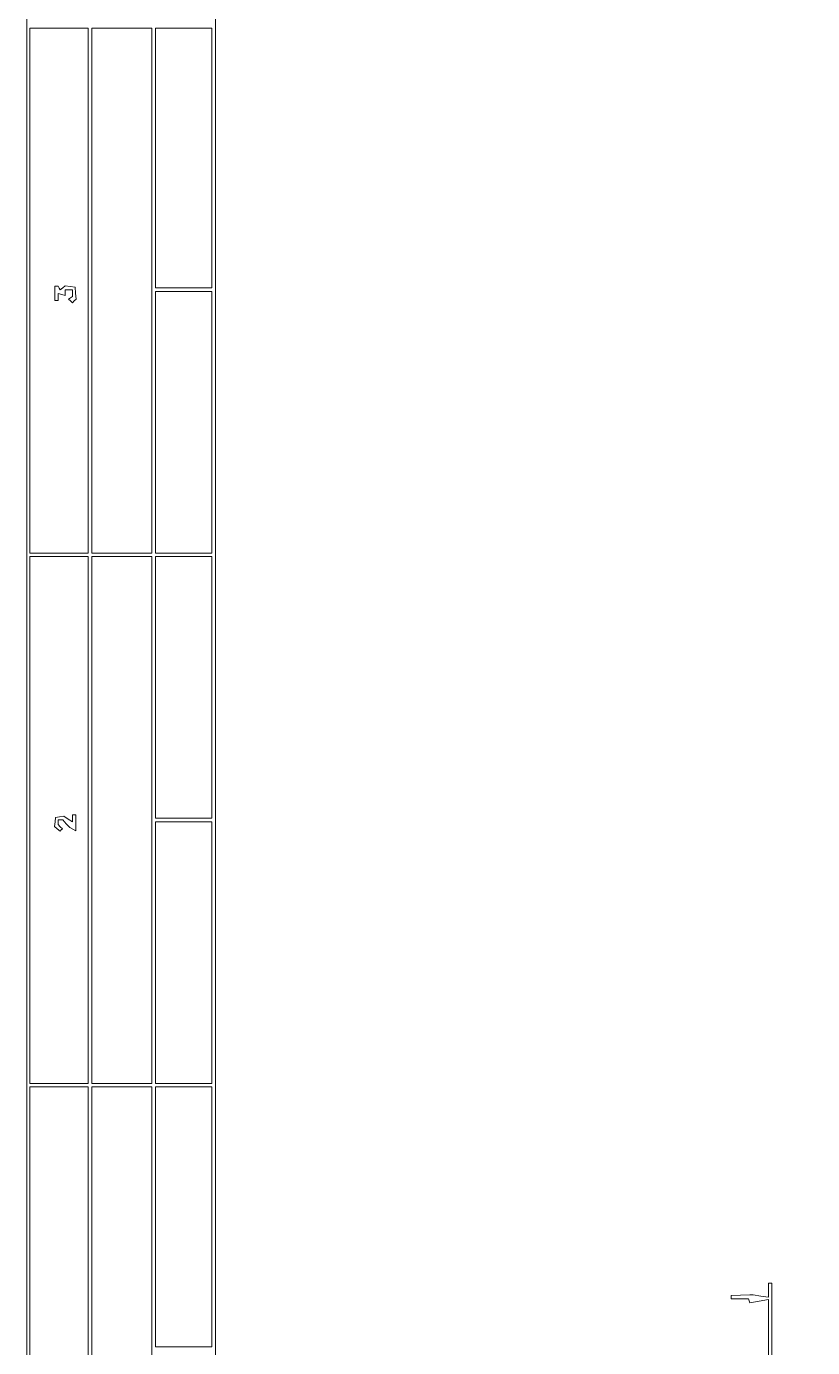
# Paper-space layout 'AN-20-DGE-076' of a CAD drawing. Header units: metres, sheet in millimetres. Extents: x 12 to 194, y 4 to 291.
# Drawn here: x 30 to 86.3, y 99.8 to 194.4 of the extents above; entities that cross this region are included whole.
import ezdxf

# ---------------------------------------------------------------- set-up
doc = ezdxf.new("R2010")
doc.units = ezdxf.units.M
doc.layers.add('DGE_CONTORNOS', color=7, linetype='Continuous', lineweight=0)
doc.layers.add('DGE_DATOS', color=7, linetype='Continuous', lineweight=0)

# ---------------------------------------------------------------- blocks, each defined once
blk = doc.blocks.new('LP_REF_DGE_MT_076')
at = {"layer": 'DGE_CONTORNOS'}
for points in [[(30.082, 270.091), (30.022, 269.933), (30.054, 147.569), (30.086, 25.205), (111.948, 25.174), (193.809, 25.142), (193.809, 147.696), (193.809, 270.249), (111.975, 270.249), (30.141, 270.249)], [(193.556, 165.782), (193.556, 61.567), (118.556, 61.567), (43.556, 61.567), (43.556, 165.782), (43.556, 269.996), (118.556, 269.996), (193.556, 269.996)], [(34.45, 175.457), (34.45, 156.675), (32.363, 156.675), (30.276, 156.675), (30.276, 175.457), (30.276, 194.238), (32.363, 194.238), (34.45, 194.238)], [(39.003, 175.457), (39.003, 156.675), (36.853, 156.675), (34.703, 156.675), (34.703, 175.457), (34.703, 194.238), (36.853, 194.238), (39.003, 194.238)], [(43.303, 184.942), (43.303, 175.647), (41.279, 175.647), (39.256, 175.647), (39.256, 184.942), (39.256, 194.238), (41.279, 194.238), (43.303, 194.238)], [(32.047, 175.267), (32.047, 174.761), (32.173, 174.761), (32.299, 174.761), (32.299, 175.002), (32.299, 175.243), (32.552, 175.177), (32.805, 175.111), (32.805, 175.316), (32.805, 175.52), (33.058, 175.52), (33.311, 175.52), (33.311, 175.275), (33.311, 175.029), (33.174, 174.944), (33.036, 174.859), (33.174, 174.722), (33.311, 174.584), (33.447, 174.72), (33.583, 174.856), (33.542, 175.283), (33.501, 175.71), (33.146, 175.751), (32.79, 175.791), (32.619, 175.65), (32.448, 175.508), (32.367, 175.64), (32.285, 175.773), (32.166, 175.773), (32.047, 175.773)], [(43.303, 166.035), (43.303, 156.675), (41.279, 156.675), (39.256, 156.675), (39.256, 166.035), (39.256, 175.394), (41.279, 175.394), (43.303, 175.394)], [(34.45, 137.578), (34.45, 118.733), (32.363, 118.733), (30.276, 118.733), (30.276, 137.578), (30.276, 156.422), (32.363, 156.422), (34.45, 156.422)], [(39.003, 137.578), (39.003, 118.733), (36.853, 118.733), (34.703, 118.733), (34.703, 137.578), (34.703, 156.422), (36.853, 156.422), (39.003, 156.422)], [(43.303, 147.063), (43.303, 137.704), (41.279, 137.704), (39.256, 137.704), (39.256, 147.063), (39.256, 156.422), (41.279, 156.422), (43.303, 156.422)], [(33.311, 137.701), (33.311, 137.446), (33.002, 137.648), (32.694, 137.85), (32.402, 137.809), (32.11, 137.768), (32.072, 137.441), (32.034, 137.114), (32.233, 136.948), (32.432, 136.783), (32.515, 136.866), (32.599, 136.95), (32.449, 137.099), (32.299, 137.249), (32.299, 137.413), (32.299, 137.578), (32.47, 137.578), (32.64, 137.578), (32.879, 137.313), (33.119, 137.048), (33.342, 136.929), (33.564, 136.81), (33.564, 137.384), (33.564, 137.957), (33.438, 137.957), (33.311, 137.957)], [(43.303, 128.092), (43.303, 118.733), (41.279, 118.733), (39.256, 118.733), (39.256, 128.092), (39.256, 137.451), (41.279, 137.451), (43.303, 137.451)], [(34.45, 99.699), (34.45, 80.917), (32.363, 80.917), (30.276, 80.917), (30.276, 99.699), (30.276, 118.48), (32.363, 118.48), (34.45, 118.48)], [(39.003, 99.699), (39.003, 80.917), (36.853, 80.917), (34.703, 80.917), (34.703, 99.699), (34.703, 118.48), (36.853, 118.48), (39.003, 118.48)], [(43.303, 109.184), (43.303, 99.888), (41.279, 99.888), (39.256, 99.888), (39.256, 109.184), (39.256, 118.48), (41.279, 118.48), (43.303, 118.48)]]:
    blk.add_lwpolyline(points, close=True, dxfattribs=at)
blk.add_lwpolyline([(83.396, 98.612), (83.396, 101.527), (83.396, 104.442), (83.269, 104.442), (83.143, 104.442), (83.143, 103.934), (83.143, 103.427), (82.605, 103.512), (82.068, 103.597), (81.941, 103.596), (81.815, 103.596), (81.151, 103.576), (80.487, 103.556), (80.487, 103.43), (80.487, 103.303), (81.109, 103.303), (81.731, 103.303), (81.776, 103.166), (81.822, 103.029), (82.482, 103.149), (83.143, 103.269), (83.143, 100.89), (83.143, 98.512)], dxfattribs=at)

psp = doc.layouts.new('AN-20-DGE-076')

# ---------------------------------------------------------------- block references
at = {"layer": 'DGE_DATOS'}
psp.add_blockref('LP_REF_DGE_MT_076', (0, 0), dxfattribs=at)

doc.saveas('drawing.dxf')
